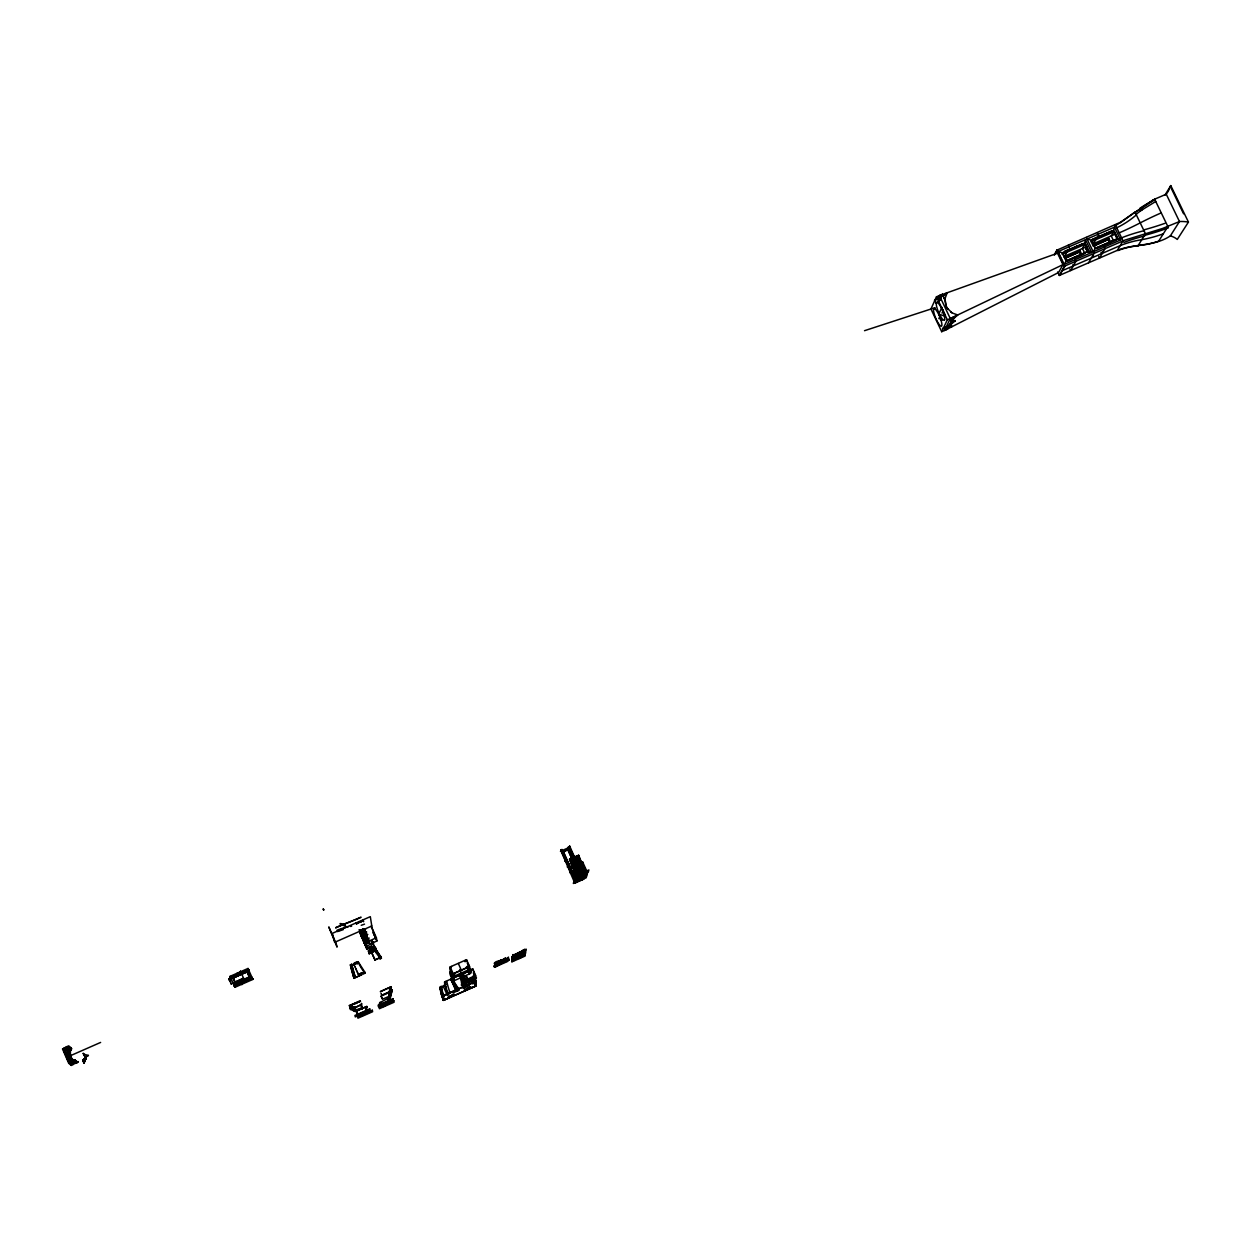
<?xml version="1.0" encoding="UTF-8"?>
<svg xmlns="http://www.w3.org/2000/svg" width="1251" height="1251" viewBox="0 0 1251 1251"><rect width="100%" height="100%" fill="white"/><g stroke="black" fill="none" stroke-linecap="round" stroke-linejoin="round"><path stroke-width="1.5" d="M941.815 320.428L939.751 315.627L941.471 320.178M443.917 996.468A72.433 72.089 13.2 0 1 441.212 986.367L439.899 988.087L444.449 985.944M73.762 1062.693C80.064 1061.348 69.008 1059.441 68.164 1055.015C64.724 1049.964 74.919 1041.614 62.55 1049.01L68.68 1063.256L71.244 1065.414C86.694 1056.876 71.463 1065.883 76.248 1062.725M441.212 986.367L442.088 991.511M443.542 996.625L443.229 995.608L476.084 981.081L475.724 986.148L443.401 1000.44L443.323 999.017A72.433 72.105 13 0 1 439.914 986.945M447.67 994.17A72.761 72.417 13.7 0 1 444.605 983.051L444.621 981.879L452.393 978.454A56.107 55.81 9.4 0 0 459.117 989.15L459.07 990.292L452.862 992.887M459.555 974.154L461.04 977.641L453.018 981.175L450.094 971.308L453.05 979.47L454.41 977.594L461.181 974.451L453.097 978.032M450.172 966.914L453.19 973.7L453.128 976.64L469.375 969.462L469.563 966.476L466.529 959.689L450.172 966.914L450.125 969.9L454.332 980.456M445.903 982.473L445.935 981.441M451.502 966.476L450.141 968.415L453.159 975.17L454.488 974.576M452.956 995.859L452.987 994.889L448.108 997.031L454.285 994.17L452.956 995.859A55.529 55.247 8.4 0 1 452.315 995.03M449.375 993.372L448.03 995.155L448.061 993.81L455.943 990.323A37.796 1.626 66.2 0 0 450.845 979.126L450.845 979.283A37.78 1.626 66.2 0 1 455.927 990.464L455.943 990.323M454.457 975.905L454.535 973.262L468.187 967.226L468.03 969.916L466.529 966.538M83.77 1062.631L86.006 1058.049L83.066 1060.16L86.006 1058.049L83.88 1062.881L86.006 1058.049L82.973 1060.129L86.006 1058.049L83.989 1063.194L86.006 1058.049L83.004 1060.097L83.973 1063.115M451.095 996.906L443.307 1000.331L442.948 999.221M68.148 1049.182C72.839 1049.839 67.742 1056.954 73.105 1060.191M70.588 1056.532L72.73 1059.738L69.649 1058.143M458.335 963.458L461.353 970.244M457.772 990.729L457.803 989.729A56.107 55.81 9.2 0 1 451.079 979.033L450.97 979.955L452.377 979.377M949.978 326.276L951.948 326.62L948.43 326.73C962.175 323.54 929.243 332.891 949.04 325.932C947.961 326.605 953.559 320.803 955.092 320.663L951.292 320.772L957.703 314.971L952.089 312.938L946.507 307.386L944.927 298.895L947.179 292.765L944.771 294.423M67.726 1051.716L66.694 1047.963L69.165 1046.462L66.616 1048.291A5.223 5.145 -39.5 0 1 66.381 1049.042M461.009 975.373L461.04 974.576A56.232 55.998 -14 0 1 464.481 986.726L464.434 987.727M461.228 973.059L459.743 969.541M461.384 985.35L461.463 983.912M461.494 983.02L461.556 981.566M460.493 971.886L465.153 983.708L462.291 975.717M463.136 983.192L463.058 984.631L476.256 978.798L476.381 977.344L463.042 983.693A55.638 55.419 -14.4 0 1 463.589 985.585M72.965 1062.271C79.204 1056.704 69.446 1061.911 74.247 1063.366L77.546 1062.287L74.278 1063.334L77.374 1062.271L74.106 1062.552M465.091 961.816L465.153 960.44M461.306 974.326L461.291 974.482A37.811 1.736 66.2 0 1 464.684 981.675L461.775 973.591L464.668 981.644L472.628 977.985L465.982 980.925L463.761 975.968M464.668 990.683L464.731 989.557L470.908 986.82L464.668 990.683A55.638 55.419 -14.4 0 0 464.496 989.65M466.451 961.206L466.529 959.689M465.982 980.925L463.824 974.67M466.451 983.13L466.529 981.879M63.926 1051.325L68.524 1061.536M467.905 964.881L467.999 963.379L470.892 971.574L469.547 972.168L469.641 970.854L462.886 973.825L470.986 970.104M469.453 970.182L472.659 968.774L475.615 975.405L467.608 979.095L466.138 975.624M467.514 982.645L474.129 979.58L474.238 978.298M66.756 1048.354L68.727 1047.103L66.741 1048.26L66.194 1047.525M469.328 985.694L463.12 988.446L463.167 987.305A56.232 56.014 -14.4 0 0 459.727 975.154M940.689 298.098L941.237 296.909L940.689 299.552M466.404 985.522L472.956 982.77L472.847 984.021L474.285 982.051L466.404 985.522A37.811 1.736 66.2 0 0 465.106 982.629M472.659 968.774L475.505 976.843L474.176 977.422L474.27 976.14M472.221 978.532L472.737 979.392A72.605 72.355 -16.2 0 1 475.802 984.662L475.677 986.038L467.905 989.322M952.027 319.021L957.594 314.955C954.31 316.19 947.805 322.461 955.201 320.678L948.524 326.683L950.619 326.683M475.505 976.843L475.615 975.405M475.443 979.142L473.347 972.778M476.084 981.081L475.724 986.148M474.395 986.46L475.802 984.662M518.805 954.357L520.432 954.388L519.79 955.967L518.727 954.544M520.635 955.905L520.416 957.406L519.118 957.296M521.135 954.075L521.354 952.558L522.699 952.652L521.761 954.529L521.354 952.558M522.746 955.67L522.011 955.983L523.231 955.467M524.748 952.48L523.481 951.62L524.826 951.714L524.591 953.278L523.262 953.137L524.466 953.153M508.985 959.376L494.614 965.725L494.426 967.258L507.828 961.331L508.078 959.783M495.099 963.02L494.755 964.615L508.25 958.657L508.485 957.093C506.858 960.69 493.144 960.346 494.864 963.692L501.526 959.736M494.567 966.663L494.943 965.522M500.963 963.833L501.26 962.097L501.51 962.91L494.786 965.881M501.854 962.598L501.964 961.863M502.402 962.285L508.704 958.813L508.719 959.892M503.277 960.189L503.262 959.173M504.497 958.954L503.152 959.908M504.638 958.892L505.748 959.11L505.717 957.985L504.528 959.298M508.516 959.58L502.151 963.004M505.607 959.157L504.997 958.078M511.753 958.031L511.972 956.718L511.956 958.063M512.754 955.201L512.503 956.78L525.983 950.823L526.28 949.228L512.801 955.326L513.082 956.092L512.957 955.248M512.425 958.751L512.159 956.765M512.582 960.174L512.363 961.472L517.132 958.563M512.675 959.97L512.457 961.253L512.222 960.205M518.539 954.576L518.696 953.747L519.212 955.013M519.009 954.873L518.774 956.171L518.79 955.279M518.993 956.249L518.962 954.278M519.837 953.966L520.572 953.59L519.634 955.467L519.228 953.497L520.479 954.372M520.916 951.761L520.776 952.543L521.057 951.542L522.011 952.011M520.869 955.827L521.73 956.64M521.87 952.042L521.98 950.823L520.916 952.464L521.182 951.604M521.792 956.092L520.572 956.655L521.87 955.905M521.933 956.045L522.152 955.232M523.622 950.213L522.527 951.385M944.661 319.662L944.724 319.349A9.68 2.158 67.2 0 0 941.534 308.371A9.68 2.158 67.2 0 0 936.546 302.554L936.264 303.712A9.68 2.158 67.2 0 0 938.938 313.172L939.657 314.658A9.68 2.158 67.2 0 0 944.442 320.115L944.552 319.881M522.308 955.185L523.168 956.014M523.762 950.51L522.887 950.901M523.903 950.432L522.527 951.776L522.949 949.962L524.122 951.073L524.263 950.275M523.716 954.56L524.028 955.623L524.935 953.997L524.857 955.592L518.884 957.938L519.837 958.11M524.232 951.292L523.481 952.449M525.217 950.572L524.544 949.259L523.95 950.697M524.638 954.841L524.263 955.655M582.591 874.715L583.764 879.156L574.788 883.112L560.698 850.07L561.996 849.507L576.367 881.408L575.929 882.518M561.996 849.507L561.011 850.883L561.402 850.195M1097.362 232.67L1098.816 237.096M249.184 976.984L246.979 971.949L247.448 969.885L250.935 977.86L234.015 985.303L235.532 982.911L249.184 976.984L250.935 977.86M1070.105 249.637L1068.323 245.227M575.679 863.628L573.49 862.252L569.017 864.144L563.575 852.056L568.908 848.616M70.072 1055.766L69.509 1051.512L70.4 1051.466M68.195 1054.562C69.947 1045.977 67.663 1057.017 71.526 1058.362M565.155 859.953L564.889 861.141L566.265 860.266L565.733 861.392M581.183 872.135L569.69 846.114L568.032 847.881L577.43 869.945M565.765 860.751L567.156 860.016L565.389 860.751M568.235 849.632L563.106 851.884L568.861 864.566M568.783 847.521L569.142 846.63L568.329 847.725M569.69 846.114L569.674 847.568M578.478 867.897L578.791 869.054M579.104 868.444L579.401 868.835M578.353 876.482L578.806 876.06M586.14 873.464L586.672 872.4L586.109 873.057M389.686 999.189L389.483 999.158A14.684 10.055 61.3 0 1 390.515 997.11L390.343 995.984A12.666 12.619 -16.4 0 0 389.124 1000.519L389.249 1001.332L380.898 1004.162M565.468 858.749L562.715 852.322M564.858 857.56L564.889 857.639M565.311 859.171L565.765 861.016M571.113 873.495L571.723 872.275L566.312 860.297L565.421 860.735L566.437 859.39L564.827 860.094M569.455 847.553L569.017 847.021M570.3 848.819L573.615 856.482M573.161 856.998L573.411 855.872M573.677 856.919L573.365 857.998L574.053 857.013M571.676 866.724L573.38 864.988M571.082 870.899L570.925 871.9M571.942 873.636L572.051 874.402M575.476 878.546L572.692 872.4L574.193 871.681M576.211 862.94L576.883 862.048L576.899 863.8M574.553 878.953L574.975 877.264L587.939 871.556L587.423 873.354L574.569 878.859M576.007 875.684L588.877 869.93L588.361 871.744L575.382 877.467L575.851 875.981M391.031 993.372L391.016 993.466A14.777 10.102 61.3 0 1 391.844 991.386L391.672 990.245A12.745 12.698 -15.2 0 0 390.547 994.013M461.228 976.671L464.246 986.648M569.533 859.234L576.523 876.576L569.533 859.234L578.634 855.231L585.609 872.572M454.222 983.661L453.832 982.098L457.178 987.664M570.3 867.756L573.693 866.286L570.3 867.756L572.301 872.213M573.38 858.014L573.443 855.621M1084.601 243.226L1085.477 239.707L1058.049 251.576L1062.521 252.765L1084.601 243.226L1062.365 253.062L1066.196 261.037L1088.433 251.201L1091.623 252.514L1064.179 264.399L1066.352 260.755L1088.433 251.201M573.005 866.005L573.067 865.192M573.974 862.346L568.235 849.585M1114.485 227.166L1120.646 239.957L1093.233 251.826L1095.391 248.198L1091.56 240.208L1087.088 239.019L1114.485 227.166L1113.437 230.966L1091.404 240.505L1095.235 248.48L1117.268 238.941L1113.609 230.669L1091.404 240.505M573.349 867.224L573.646 866.036M570.988 871.525L570.331 873.229C576.242 872.729 566.578 866.568 573.74 866.646M572.692 872.4L574.272 870.665L576.351 875.247M575.335 863.628L576.07 861.704M573.208 872.01L574.068 871.916M575.96 863.425L576.461 863.065M577.368 857.889L572.16 860.188L577.993 873.104L583.216 870.774M578.04 855.637L570.049 859.156M578.634 855.231L580.401 861.048M578.916 871.947L576.758 867.037L581.293 865.051M574.428 879.234L573.928 881.267L586.782 875.606L587.298 873.808L574.318 879.187M575.444 878.499L575.741 877.342M578.071 869.664L578.337 868.679M574.788 883.112L575.476 881.408L560.698 850.07M579.025 868.945L579.291 869.257M577.039 876.779C574.975 880.266 584.108 876.013 583.545 873.823M577.509 875.434L578.275 874.856L577.821 875.997M584.624 870.899L582.763 870.524L578.197 872.604L568.048 850.086L578.197 872.604L577.321 874.105L570.44 858.843L572.661 860.25L577.211 858.249L577.727 855.637L584.624 870.899L577.321 874.105M580.745 872.135L579.51 869.273L581.621 868.773M577.899 877.358L578.15 876.013M582.012 862.486L585.765 870.821M582.372 867.099L580.48 868.804L583.201 875.028M575.163 865.364L582.7 862.048L582.45 863.081M579.197 876.795L579.401 875.622M582.043 867.24L581.449 868.804L581.824 868.1M580.37 875.153L579.041 875.622M580.683 878.093L582.466 878.671L575.429 882.377L575.429 881.423M582.747 870.602L577.211 858.249L582.747 870.602L578.212 872.526M73.481 1060.207C71.166 1059.55 69.993 1055.344 70.212 1052.67M581.308 875.278L582.544 879.641L580.292 874.605M584.311 873.151L585.249 871.775L582.215 865.176M584.483 874.527L584.796 873.354M584.983 872.432L584.921 872.463M584.905 873.167L586.078 873.01M939.048 313.391L941.987 307.308M585.875 872.776L585.593 873.761L587.219 872.025L582.7 862.048M586.625 872.588L586.219 873.433L586.078 872.619M938 301.835L939.673 300.084A8.569 8.304 19.7 0 0 940.752 297.941C942.847 294.829 925.224 305.604 941.377 296.847M69.274 1056.673C67.695 1054.53 68.68 1051.075 69.556 1049.401L67.976 1050.042L69.477 1049.62L68.477 1050.793C76.233 1044.225 57.311 1049.433 70.744 1050.371L69.04 1050.746L69.493 1051.638M73.027 1064.632L70.478 1062.474L64.348 1048.213L66.678 1048.354L69.071 1046.587L66.71 1048.103M66.788 1047.994L65.068 1048.745M940.877 297.519L935.076 299.88M67.648 1050.512L66.147 1047.415L62.55 1049.01L63.191 1049.558M947.93 309.216L945.819 305.557L944.912 299.317M524.388 952.167L525.357 953.09L524.419 952.027L520.244 954.185M933.668 308.856L933.778 308.622A9.633 2.142 67.2 0 1 938.531 314.048L939.235 315.533A9.633 2.142 67.2 0 1 941.831 325.651L941.628 326.089A9.633 2.142 67.2 0 1 936.514 319.912A9.633 2.142 67.2 0 1 933.574 309.075L934.732 308.262M944.974 298.457L945.021 300.021L942.316 294.298L936.467 296.815L930.932 308.997L941.69 331.703L947.476 329.201L953.199 317.254L947.351 319.787L941.69 331.703M1063.444 264.414L950.275 318.52L944.583 330.452L1058.596 272.499L1062.975 264.618L1057.517 253.202L939.392 295.564L938.109 298.567M942.316 294.298L939.564 300.568M939.313 318.864L938.75 318.129M942.003 313.094L943.41 310.06M68.054 1054.468L67.632 1055.281M83.692 1062.396L86.006 1058.049L83.019 1060.113M1054.249 254.923L1056.814 250.2L1120.38 222.303L1152.953 200.066M1054.718 254.719L1057.283 249.997L1064.945 265.978L1059.753 275.267M570.831 871.306L571.457 872.854M571.66 872.197L572.614 872.103M573.756 871.728L573.599 871.337M581.652 868.1L581.23 867.662M1062.365 253.062L1066.352 260.755M1063.866 256.252L1065.164 258.363L1064.601 256.22L1068.276 249.575M1059.3 275.47L1064.476 266.182L1124.774 240.161L1162.507 228.48L1179.474 221.536A26.443 14.011 -13.4 0 1 1188.419 222.115L1177.269 239.441A26.021 20.219 -44.5 0 0 1170.326 235.923C1154.266 246.682 1134.532 243.445 1117.362 250.341L1059.3 275.47L1057.611 271.952M1065.164 258.363L1079.738 251.842L1081.255 255.016M1080.129 250.872L1065.054 257.503L1080.129 250.872L1081.489 254.047M1086.493 249.137L1088.167 252.014M1097.252 237.033L1093.405 243.757L1114.594 234.422M1088.573 262.788L1094 253.406L1086.321 237.44M83.598 1062.177L86.006 1058.049L82.973 1060.207M1108.527 239.379L1093.968 245.9L1108.527 239.379L1110.059 242.553M1108.918 238.409L1093.859 245.04L1108.918 238.409L1110.278 241.584M70.275 1052.154L70.291 1053.326M1119.942 223.053L1134.985 212.044L1145.431 233.702L1138.129 245.618M1117.362 250.341L1123.023 240.849L1115.345 224.899L1114.907 225.633L1118.3 223.945M1164.837 195.344L1170.78 185.586L1188.45 222.084M1158.833 240.927L1167.871 226.556L1154.642 199.19L1152.969 200.051M83.52 1061.958L86.006 1058.049L83.004 1060.332L86.006 1058.049L83.442 1061.755M1170.295 235.97L1179.474 221.536L1166.245 194.186L1154.642 199.19M522.621 953.418L521.37 953.184M523.403 952.355L524.685 952.511M83.379 1061.567L86.006 1058.049L83.317 1061.38M69.243 1050.355L68.602 1051.137L70.666 1050.559M83.254 1061.208L86.006 1058.049L83.207 1061.051M68.023 1048.682L67.319 1050.011L69.743 1048.963L68.195 1050.011L69.258 1050.308M1092.748 256.22L1093.562 255.845M240.536 971.308L241.162 972.715L240.536 971.308L238.003 973.903L238.738 972.778M239.739 972.183L240.614 971.464M70.228 1052.451C68.195 1052.419 72.323 1049.745 69.258 1051.168L70.65 1050.605M1134.532 212.811L1154.188 199.957A132.121 126.883 24.2 0 0 1139.786 208.37L1140.396 210.981L1136.08 214.328M68.117 1048.401L67.022 1049.214L68.039 1048.588M72.151 1060.989L74.294 1060.05M68.68 1063.256L75.138 1060.191L72.699 1061.943L74.153 1060.926M952.011 319.286L955.389 316.8M949.134 325.26L952.496 322.805M949.149 325.01L955.092 320.663L951.167 320.803L955.201 320.678M236.939 974.122L237.815 973.481M76.202 1061.114L73.84 1062.818L76.342 1061.129L72.996 1062.24L76.202 1061.114L72.839 1061.458M1142.444 209.496L1140.881 210.653A132.137 126.898 24.3 0 1 1142.429 209.621L1155.736 201.474M944.239 294.845L947.116 292.859M75.06 1060.176L72.574 1061.724M75.42 1062.021L73.965 1063.022L76.342 1061.129L73.011 1062.177L76.327 1062.068L74.153 1062.693M85.349 1057.502L88.383 1055.437L84.724 1054.437A8.069 7.944 -39.1 0 1 83.238 1053.389L85.349 1057.502L83.223 1053.389M235.032 975.42L235.939 974.81M68.211 1048.15L66.944 1048.995L68.133 1048.354M68.164 1049.87L69.853 1048.76L67.57 1049.245L69.947 1048.541L67.757 1049.62M565.812 860.094L565.515 859.14M565.921 860.453L563.075 854.761M572.817 856.7L573.583 856.466L571.644 858.045L572.958 857.592M573.318 856.591L574.146 855.997L573.067 857.357L573.865 857.342M68.18 1047.04L66.694 1047.994L69.212 1046.399M571.003 872.322L570.863 872.854M71.745 1060.176L73.387 1059.785L71.886 1060.457C74.825 1059.722 69.775 1059.55 71.088 1058.487M581.152 862.439L581.402 861.376L580.276 861.955M70.306 1047.931L67.304 1048.76L70.306 1047.931L67.382 1048.901L70.181 1048.135L68.039 1049.48L70.181 1048.135L67.304 1048.76L70.447 1047.728L67.147 1048.494L70.525 1047.619L67.085 1048.369L69.024 1047.775M73.262 1060.238L69.337 1058.111M937.515 302.195L936.452 302.789M69.462 1048.166L70.666 1047.431M374.158 947.539L373.111 947.21A31.666 17.467 68.5 0 0 374.049 949.102M462.041 979.83L461.697 978.72M561.496 849.82L561.511 850.586M569.83 859.765L570.816 858.733M568.861 866.411L567.61 867.193L569.174 865.442L568.939 866.443C561.058 867.991 583.795 865.16 574.522 858.702M568.97 866.396L568.157 866.771M582.387 863.299L574.944 866.536L576.758 867.037M577.524 875.403L577.024 876.263L577.493 875.247M576.226 877.498L576.304 877.201M576.336 877.811L572.989 871.228M583.889 874.168L584.17 874.042M583.075 879.281L583.576 878.327M452.143 980.112L451.783 978.767L451.58 979.611M451.674 979.58L451.83 978.923M463.323 987.211L464.481 986.726M573.161 856.419L573.458 856.356M580.98 868.569L581.48 868.679M578.619 876.779L578.071 876.075M69.493 1051.638L70.494 1051.075M519.822 958.282L524.826 954.935M575.757 877.42L576.32 877.139M64.317 1051.2L64.427 1052.044M451.627 979.596L451.83 979.033M231.091 977.954L228.949 978.829L231.2 983.943A38.906 4.394 -23.7 0 0 240.583 979.627L243.554 978.188L241.928 974.482M524.357 952.715L524.701 952.089M586.25 873.214L586.062 872.416M940.142 317.457L941.581 320.162L939.517 314.611M577.352 855.903L583.545 871.478M229.027 978.986L230.059 978.47M580.511 861.767L579.088 862.518L580.057 862.127L577.978 857.529M571.097 872.76L569.174 868.303M443.949 986.226L443.057 986.648M474.692 984.177L475.677 986.038L443.339 1000.331L443.386 995.671L476.131 981.206M457.803 989.729L459.117 989.15M252.436 978.501L252.061 977.672L252.577 978.798L252.076 977.719L252.546 978.72L234.437 986.288L234.969 987.289L252.858 979.424L248.011 968.462L230.09 976.327L234.969 987.289M365.355 929.368L360.257 931.119M365.495 929.462L360.319 931.745L361.007 935.326M360.225 932.026L365.464 929.649M360.632 932.448L366.043 947.195M360.413 933.09L364.26 931.338M360.46 933.355L364.385 931.604M367.685 934.45L361.805 937.171L360.523 933.621L366.59 947.476L365.933 944.442M360.569 933.887L362.164 937.312M360.663 934.419L366.59 931.964M360.601 934.872L366.574 932.136M360.96 935.169L362.086 935.295L362.649 939.016M84.787 1057.017L88.383 1055.437M360.585 934.825L361.774 935.201M362.071 935.263L365.355 933.825M361.273 935.936L365.417 933.965M362.086 935.951L360.601 932.495M360.851 935.388L362.337 936.436M72.464 1064.148L70.666 1064.945M366.308 947.711L362.634 936.514L367.544 934.341M362.634 937.187L363.306 940.987M361.398 936.624L361.946 937.859L362.837 937.421L363.838 941.221M366.465 936.311L363.181 937.781M362.352 938.406L366.527 936.452L362.555 938.61M560.432 851.29L567.907 847.99M362.493 939.094L363.384 938.657M362.853 939.36L360.351 931.901M363.009 939.329L367.012 937.546M362.899 939.642L367.137 937.828M363.025 940.33L363.932 939.908M363.4 940.596L369.201 938.078M363.447 940.877L367.685 939.079M363.572 941.565L364.479 941.143L365.386 945.287M364.839 941.518L368.107 940.048M368.169 940.189L363.994 942.112L363.181 938.234M365.026 942.394L364.416 943.504M376.238 939.47L371.203 926.178L376.379 937.75L365.386 942.769L359.96 931.291L366.512 946.96M370.452 940.674L364.541 943.348L363.869 939.72M364.964 944.724L365.573 943.629M365.042 944.302L360.695 933.762M364.276 940.721L365.089 944.568L369.28 942.675M372.845 941.925L373.017 944.083L372.626 941.69M365.214 945.256L366.136 944.88M372.892 942.175L373.095 943.473M366.23 945.396L364.823 941.956M365.839 946.022L359.96 931.479M363.259 928.789L369.968 944.052L376.879 941.018L376.379 937.75M365.886 946.288L359.819 930.509L363.243 929.008M365.761 946.491L373.423 943.082L373.924 946.256L367.106 949.259L359.303 929.743L367.106 949.259M366.684 948.195L371.563 946.053M371.703 946.163L366.59 948.414L360.288 933.168M370.359 949.697A35.951 0.97 66.3 0 1 369.921 948.711L374.518 946.522L375.785 949.572M368.67 951.057L375.55 948.023M368.717 951.307L375.581 948.195M368.764 951.558L375.613 948.446M368.81 951.823L375.66 948.711M368.842 952.074L375.691 948.962L375.284 947.539L375.597 949.587M368.889 952.324L375.738 949.228M375.785 949.478L368.936 952.574L369.123 953.59M368.982 952.84L375.816 949.728M369.061 953.262L375.863 949.994L375.222 947.992L376.004 949.525M369.108 953.512L375.91 950.322L375.347 948.696M573.552 864.988L574.569 864.457L573.208 864.988M353.345 976.249L350.389 964.802L351.703 964.24A72.277 71.886 -6.1 0 0 355.065 976.265L355.331 977.516L361.805 974.67A37.983 0.891 66.3 0 1 360.96 972.731M357.333 963.317C357.364 959.267 348.169 967.993 358.146 961.659L364.713 972.011L364.948 973.184L363.65 973.763A55.419 55.075 -8.8 0 1 363.009 972.934M355.331 977.516L351.922 965.287L356.785 963.145A37.983 0.891 66.3 0 0 357.192 964.099M350.655 966.007L356.785 963.145M581.449 864.644L576.273 866.974L578.525 871.994M570.3 872.213L571.91 871.509L571.691 872.432M379.288 956.999L380.601 956.405L378.725 953.762M380.085 958.86L379.913 957.766L374.956 959.955L381.211 957.031L381.399 958.282L380.085 958.86A56.342 55.982 -5.1 0 1 379.428 958.016M361.805 974.67L354.064 978.235L353.767 976.828L355.065 976.265M363.65 973.763L363.447 972.731L358.537 974.732L364.713 972.011M576.023 880.532L581.168 878.233L579.666 874.918M575.085 881.971L576.367 881.408M582.794 878.577L584.076 878.014M389.655 989.119A12.823 12.776 -15.3 0 1 389.984 988.399L389.843 987.414L380.288 991.636L391.203 986.664L391.344 987.79A12.823 12.776 -14.9 0 0 390.124 992.387L388.67 992.309A14.996 10.852 71.8 0 1 388.733 991.48M353.736 1006.508A14.996 10.399 61.2 0 1 355.065 1007.462L353.845 1008.744A12.838 12.776 -27.6 0 0 349.639 1006.555L349.357 1005.476L360.554 1001.347M349.639 1006.555L350.765 1005.022L360.288 1000.659M389.984 988.399L391.344 987.79M351.062 1006.242L349.701 1006.836L349.983 1007.946A12.791 12.729 -27.8 0 1 354.189 1010.136L355.55 1009.526L355.284 1008.431A12.838 12.76 -27.4 0 0 354.314 1007.743M349.983 1007.946L351.343 1007.352M362.321 1007.086L362.618 1007.821L354.502 1011.402A14.793 10.571 71.7 0 0 350.374 1009.541L350.108 1008.431L351.468 1007.837A12.776 12.713 -27.6 0 1 353.314 1008.541M389.733 993.529A14.777 10.117 61.3 0 0 389.186 996.077L389.108 995.405A12.745 12.698 -15.6 0 1 390.328 990.839L392.11 989.948L392.267 991.105A12.776 12.713 -15.2 0 0 391.047 995.671L388.998 996.578A12.666 12.619 -16.7 0 0 387.779 1001.113L387.888 1001.785A14.684 10.055 61.3 0 1 388.404 999.236M391.219 986.695A14.996 10.868 71.8 0 0 389.984 991.558L381.836 995.327L388.67 992.309M354.846 1007.383L361.289 1004.944M381.023 996.14L392.267 991.105M355.284 1008.431L353.924 1009.025L354.189 1010.136M350.108 1008.431A12.776 12.713 -27.9 0 1 354.299 1010.605L362.587 1007.68M389.843 995.092A12.776 12.713 -15.6 0 0 389.702 996.265L390.891 994.529A12.807 12.76 -15.1 0 1 392.11 989.948M382.18 998.486L382.462 999.221L390.578 995.64L390.453 994.811M366.981 1007.462L365.636 1008.056L365.448 1007.133L356.035 1011.293L366.762 1006.414L366.981 1007.462A12.635 12.588 -22.5 0 0 365.777 1011.981L357.567 1014.921L365.605 1011.215A14.777 10.633 71.7 0 1 366.793 1006.429M390.5 997.094L380.069 1002.489M450.079 972.778L451.392 972.199M451.392 972.48L450.079 973.059L450.047 974.513L453.018 981.175M453.19 973.7L469.563 966.476M359.662 1013.951A12.604 12.541 -28 0 1 361.633 1015.218L363.118 1015.28A14.605 10.461 71.6 0 0 360.835 1013.982M384.917 1005.304L383.697 1006.539A12.573 12.51 -23.6 0 0 379.553 1004.397L379.381 1003.333A14.684 10.117 61.3 0 1 383.572 1005.741L391.579 1002.223L391.047 1001.066M468.109 968.571L469.469 967.977L467.202 962.895M358.474 1014.326A14.605 10.446 71.6 0 1 361.82 1015.968L369.655 1012.028M444.605 983.051L446.122 982.426M453.05 979.752L454.379 979.173M513.176 955.576L513.254 955.06M519.853 951.933L519.681 951.651M462.229 977.14L470.767 973.341L470.861 971.886L469.438 973.778L467.952 970.448M446.31 984.349L443.057 985.788A35.466 1.423 66.2 0 0 447.295 995.139M513.019 954.92L513.129 955.811L519.963 952.637M513.223 955.483L520.041 952.277M494.833 963.911L501.635 960.721M501.588 961.065L494.802 964.224L494.552 962.942M513.113 956.171L519.9 952.981L519.744 952.027M519.978 953.168L511.956 956.812L512.472 958.438M441.071 993.31L440.102 989.009L441.4 988.415M521.214 953.356L522.543 952.746L522.339 954.091L521.229 953.934M521.354 953.387L522.558 953.45M512.112 958L525.748 952.011L525.451 953.59L512.05 959.501L512.269 957.625M494.724 966.288L501.495 963.067L501.26 962.175M494.692 966.523L501.448 963.395L501.135 962.551M494.77 967.164L494.395 966.116L494.786 967.039L501.416 963.645M464.731 980.237L466.044 979.642M512.253 959.955L518.993 956.765M517.257 957.828L512.206 960.283L512.472 961.19M520.416 956.546L519.415 956.468L519.04 958.516L518.665 957.797M512.097 960.94L517.101 958.719M449 992.371L447.686 992.95L447.342 991.824M443.323 999.017L444.621 998.439L444.605 999.627L444.246 998.642M237.299 974.201L248.402 969.322L248.808 970.213M232.498 977.156L237.612 974.92L238.05 975.796M232.874 977.797L247.229 971.527L249.715 977.219L235.391 983.521L232.905 977.829M232.952 978.032L249.121 970.917L248.714 970.041M358.067 922.925L363.212 920.673M248.011 968.462L248.511 969.494L230.528 977.312L233.358 977.938L246.979 971.949M69.43 1056.141L100.627 1042.427M243.882 980.628L251.826 977.14L252.233 978.001M360.053 930.603L363.306 929.133M578.587 876.435L577.899 876.56M935.216 299.583L941.049 297.05M1064.773 251.326L1068.026 249.919M1078.034 245.587L1069.339 249.668M1092.17 239.473L1097.049 237.377M1098.659 236.674L1112.076 230.872M1064.679 251.482L1082.975 243.57M1092.076 239.629L1111.983 231.028M1062.083 254.281L1084.726 244.492L1082.459 248.496L1084.789 253.343M1090.997 241.771L1113.625 231.982L1111.263 236.032L1113.296 240.27M1064.601 256.22L1087.15 246.463M1065.32 258.066L1079.738 251.842M1095.391 248.198L1117.44 238.66L1120.646 239.957M1067.51 261.162L1072.388 259.051M1073.937 258.504L1084.085 253.984M1096.548 248.605L1101.427 246.494M1102.96 245.947L1116.455 239.989M1072.654 264.993L1073.811 264.493M1100.927 252.702L1102.725 251.983M1062.334 270.654L1120.177 245.603A101.065 97.265 23.5 0 1 1141.756 239.692A130.167 124.568 19.1 0 0 1163.321 233.796M578.666 867.834L578.728 867.553M951.73 312.687L950.791 311.999M577.086 870.196L578.415 869.68M579.479 869.351L580.824 868.82M72.949 1061.849L75.513 1060.973M76.342 1062.068L74.262 1063.115L77.234 1062.255M864.519 330.686L935.044 307.699M74.169 1060.535L72.527 1060.52L74.825 1060.785M76.577 1061.145L73.011 1062.208L76.499 1061.145L73.965 1063.022L76.499 1061.145L73.011 1062.177M77.531 1062.302L74.122 1063.256M519.822 955.764L518.571 953.934M356.691 962.394L357.051 963.192M75.889 1061.927L73.95 1062.068M72.386 1060.176L71.792 1058.799M70.291 1048.901L68.305 1049.401L71.714 1048.604L68.148 1049.182M72.746 1060.723L73.95 1060.441L72.542 1060.598M71.729 1058.737L71.776 1059.722L70.322 1054.671L71.416 1058.221M948.305 326.777L951.698 326.589M73.809 1061.692L75.263 1061.661L74.528 1061.286M939.141 315.315L940.095 315.471M951.401 320.741L953.497 320.725M524.404 950.056L525.342 950.525L525.217 949.509M504.231 958.751L503.137 960.268L504.341 958.594L504.231 959.767L503.434 959.282M561.73 851.775L563.56 852.134M462.338 979.861L462.417 980.659M945.209 316.112L939.548 314.439L940.783 319.458M524.153 955.045L523.371 955.404L524.591 955.045M520.275 954.435L519.79 954.529M519.853 956.937L518.633 957.922M66.162 1047.431L67.429 1048.541M381.242 957.187L379.96 955.451M945.068 314.986L942.535 309.638M379.381 954.794L375.988 949.368M458.429 989.275L457.209 987.571M457.115 989.854L452.018 981.722M378.162 953.059L377.567 952.027M375.753 951.933L376.27 952.762M377.036 951.307L376.535 950.447M519.665 952.981L519.525 951.714M473.097 981.394L472.018 979.642A72.98 72.73 -16.5 0 1 473.175 981.582M454.895 984.099L454.363 983.02M512.91 954.638L513.191 955.467M512.769 955.498L513.066 956.483M502.339 962.472L502.183 961.925M501.354 962.676L501.291 963.473L501.119 962.613M501.26 959.986L501.276 959.814M494.583 962.754L494.88 963.583M494.536 963.114L494.817 964.052M494.911 966.053L494.739 965.209M472.753 979.252L473.269 980.174M472.737 979.392L473.769 981.253M231.2 983.943L231.107 983.786A38.922 4.41 -23.7 0 0 233.233 982.833M69.399 1062.412L68.961 1061.567M228.949 978.829L229.793 980.549L229.386 979.752M453.331 981.144L453.816 982.207M231.247 978.782L230.403 977.031M233.906 985.022L234.641 986.539M230.09 976.327L230.982 978.157L230.622 977.438M233.358 977.938L235.532 982.911M473.785 981.112L474.27 982.191M372.814 942.769L372.235 941.471L372.829 943.707L372.391 941.55M372.313 942.003L372.939 943.551M375.55 949.118L374.987 947.492M454.254 985.491A30.978 14.621 61.4 0 1 451.173 979.924L452.018 981.707M363.65 939.36L364.213 942.144M362.399 937.734L366.324 945.912M364.088 941.706L366.449 946.679M368.81 950.932L368.967 951.745M365.714 945.412L366.59 947.445M369.123 952.715L369.28 953.528L368.576 951.495M237.424 974.373L236.908 973.341L237.471 974.623M240.38 981.284L241.928 984.662M64.708 1052.591L65.599 1054.437M243.476 978.032L243.554 978.188A38.922 4.41 -23.7 0 1 234.297 982.363M518.493 954.419L519.04 955.999M512.457 958.516L511.878 957.218L512.284 959.142M508.594 959.032L508.86 960.111L502.12 963.254L501.886 962.363L502.308 963.035M501.385 963.88L501.072 963.035L501.354 964.036M494.442 965.803L494.817 966.804M1171.405 188.635L1183.602 213.827M1114.469 231.67L1118.128 239.254M1114.375 231.826L1118.034 239.426M1113.437 230.966L1117.268 238.941M1108.355 239.676L1109.887 242.835M1103.054 245.79L1102.944 244.93L1105.024 248.636L1099.52 258.066L1098.753 256.486M1091.279 241.693L1093.374 246.416M1085.477 239.707L1091.623 252.514M1089.121 251.811L1084.742 242.694L1089.027 251.967M1084.429 243.507L1088.261 251.498M1088.01 252.295L1085.884 248.37L1087.244 251.545M1079.582 252.123L1081.099 255.298M1074.015 258.347L1073.905 257.487L1075.985 261.209L1070.715 270.529L1069.949 268.965M1056.814 250.2L1064.476 266.182M381.102 996.203L381.571 997.282M252.374 978.407L252.858 979.424M942.363 294.501L944.896 299.849M939.392 295.564L950.275 318.52M936.467 296.815L947.351 319.787M934.825 300.459L936.28 303.524M380.054 1002.348L380.929 1004.303M368.513 1009.62L369.796 1012.325M381.555 997.141L381.93 998.063M381.79 997.657L382.196 998.626M361.476 1005.257L362.352 1007.227M361.508 1005.397L361.164 1004.6M362.931 920.079L363.494 921.393M363.071 920.892L356.3 923.41L363.4 920.845L363.071 919.845L363.525 921.565M372.97 942.707L372.188 941.143L373.079 943.395M375.284 947.445L375.628 948.539M373.142 943.739L372.094 941.362L372.657 943.707M375.503 949.712L375.55 950.041M355.675 968.383L356.16 969.494M356.394 922.957L356.535 923.863M362.634 936.546L362.211 935.576M356.238 923.05L356.582 924.129M368.623 950.557L369.092 953.153M368.404 950.479L368.873 953.106M68.226 1060.035L67.82 1059.159M446.873 994.389L447.295 995.28M374.956 959.955L373.752 957.281A35.951 0.97 66.3 0 1 371.641 952.59M580.745 867.803L582.137 870.868M568.407 846.677L579.823 871.978M573.052 873.87L575.288 878.874M572.411 874.136L576.117 882.377M358.568 974.873L357.348 972.09M357.786 973.122L358.177 974.013M231.138 980.753A60.861 60.157 -26.6 0 1 230.106 981.253L229.527 980.033A34.246 20.986 -25.3 0 0 231.576 979.095M66.006 1055.312L66.819 1057.158M519.65 952.558L519.837 953.356M513.113 955.92L513.066 954.56L513.363 955.592M513.051 955.092L513.27 956.108M512.957 955.733L513.223 956.389M501.401 959.908L501.604 960.924M501.354 960.502L501.542 961.393L494.755 964.521L494.489 963.426M356.128 969.353L356.566 970.416M356.535 970.276L357.379 972.23M494.739 963.035L494.958 964.114M494.677 963.536L494.927 964.427M468.656 966.554L470.892 971.574M472.675 976.296L474.129 979.58M466.123 975.78L467.608 979.095M355.769 968.571L354.877 966.538M229.277 979.549L229.84 980.628M442.369 992.606L443.386 995.671M373.205 932.62L375.488 937.765M373.236 932.793L376.879 941.018M354.017 964.63L354.909 966.679M323.571 909.461L323.587 909.915M248.339 969.197L248.871 970.323L248.355 969.244M247.604 969.462L247.995 970.354M251.56 978.485L251.498 978.313M372.485 943.019L373.924 946.256M364.244 929.243L369.968 944.052M353.595 963.661L354.064 964.771M337.707 931.651L337.082 930.212A61.878 61.534 -20.9 0 1 348.2 926.866M360.773 1005.397L362.352 1008.963M355.894 1009.541L358.286 1015.014A12.682 1.173 -23.9 0 0 361.711 1013.795L361.711 1013.795A12.682 1.173 -23.9 0 1 358.255 1014.874L358.286 1015.014M251.654 978.657L251.357 978.032M234.156 985.6L234.453 986.163M237.33 974.326L238.05 975.952L237.612 974.92M252.045 977.657L252.593 978.829M361.711 1004.006L353.845 1008.744M357.567 1014.921L357.114 1013.795M251.326 977.969L251.873 979.142M72.886 1060.41L71.479 1058.424L71.933 1059.378M69.118 1055.516L71.448 1060.942M69.743 1061.911L71.244 1065.414M361.43 1003.333L361.742 1004.146M357.145 1013.935L356.582 1012.559M356.363 922.816L356.676 923.848M368.513 951.073L369.264 953.418M356.191 922.863L356.566 924.036M360.038 931.839L366.621 947.601M368.732 952.339L369.139 953.762L375.957 950.588L375.175 947.664M381.524 994.514L381.836 995.327M372.376 941.205L372.313 942.879L372.188 941.878M372.063 941.174L373.205 944.177M375.394 949.024L375.972 950.76M363.009 920.486L363.306 921.518M391.297 1001.566L390.922 1000.753M381.414 994.326L380.992 993.231M356.613 1012.7L356.222 1011.699M391.031 1000.925L390.656 1000.018M67.945 1054.358L67.726 1051.747M66.803 1056.845L66.084 1055.109M390.547 999.862L390.203 999.017M494.52 965.147L494.614 967.258L500.994 963.598M494.458 965.631L494.802 966.929M508.547 959.329L508.844 960.283M518.68 953.825L519.134 955.42M518.524 954.247L519.04 955.92M519.274 957.218L512.629 960.221M518.727 957.422L519.04 958.438M67.57 1058.956L68.164 1060.473M447.702 992.825L448.061 993.951M353.705 977.25L354.064 978.235M65.662 1053.999L65.255 1052.763M460.462 977.938L460.806 978.923M442.948 999.346L441.931 996.187M353.361 976.265L353.689 977.25M519.525 952.23L519.525 953.246M447.326 991.949L445.262 984.818M460.821 978.954L462.933 987.367L462.761 986.195M442.26 997.375L441.353 994.201L441.619 995.17M441.071 993.169L441.322 994.279M445.794 987.008L445.512 985.819M462.041 983.208L462.526 985.288M354.299 1010.605L354.502 1011.402M445.043 983.88L445.278 985.022M444.824 982.879L445.043 984.021L444.621 981.879M351.703 964.24L351.922 965.287M358.146 961.659L358.349 962.629A55.404 55.075 -8.5 0 0 364.948 973.184M439.914 987.946L440.102 989.119M359.928 931.244L360.476 934.184M360.867 932.98L361.555 936.639M360.179 931.526L362.446 938.641M362.337 936.264L362.993 939.861M361.398 934.231L362.102 937.875M363.478 938.985L365.558 945.115M363.978 940.001L364.839 944.052M365.511 943.004L365.933 944.005L369.217 942.535L368.842 939.595M365.636 943.723L366.48 947.758M365.37 943.207L366.183 947.038M365.261 942.926L365.933 946.522M380.898 1003.802L380.742 1002.895A14.668 10.102 61.3 0 1 381.117 1003.052M372.579 941.346L372.97 943.77M374.518 946.522L374.674 947.539A56.342 55.982 -4.9 0 0 378.897 954.873M388.998 996.578L389.139 997.547A14.684 10.055 61.3 0 0 388.529 998.892M390.328 990.839L390.453 991.824M390.015 991.558L390.124 992.387M390.891 994.529L391.047 995.671M443.339 995.546L443.339 1000.331M353.767 976.828A72.277 71.886 -6.4 0 1 350.389 964.802M939.673 300.084A8.569 8.288 17.5 0 1 938.469 301.444M1170.733 185.57A26.552 20.814 -45.7 0 1 1166.276 194.202M361.007 1013.357A12.604 12.541 -27.7 0 1 362.978 1014.624M384.073 1005.272A12.573 12.51 -23.2 0 1 385.027 1005.945M389.53 995.124A12.807 12.76 -15.4 0 1 390.75 990.542L390.922 991.699A12.776 12.713 -15.6 0 0 390.093 993.935M352.438 1008.978A14.809 10.587 71.7 0 1 353.501 1009.354M354.533 1009.838A14.809 10.587 71.7 0 1 355.831 1010.636M354.017 1008.916A12.776 12.713 -27.6 0 1 355.659 1010.01M356.441 1002.677A12.682 1.204 -23.9 0 0 359.209 1001.848L357.864 1002.442A12.682 1.204 -23.9 0 1 357.067 1002.708M361.164 1013.373A12.682 1.173 -23.9 0 0 363.916 1012.528L362.571 1013.122A12.682 1.173 -23.9 0 1 359.819 1013.967M355.878 1003.067A12.682 1.204 -23.9 0 1 355.096 1003.271M389.264 989.009A14.996 10.852 71.8 0 1 389.874 987.446M388.764 992.981A12.823 12.776 -15.3 0 1 388.983 991.418M365.308 1007.54A14.762 10.618 71.7 0 1 365.464 1007.164M351.828 1006.492A12.838 12.76 -27.4 0 1 353.282 1007.133M352.469 1007.743A12.791 12.729 -27.6 0 1 353.548 1008.243M354.58 1008.838A12.791 12.729 -27.6 0 1 355.55 1009.526M349.357 1005.507A14.996 10.415 61.2 0 1 353.673 1007.931M350.765 1005.053A14.996 10.399 61.2 0 1 352.282 1005.679M352.485 1006.508A12.838 12.776 -27.4 0 1 353.564 1007.039M354.58 1007.665A12.838 12.776 -27.4 0 1 355.221 1008.134M356.05 1003.474A12.682 1.204 -23.9 0 1 354.33 1004.084M351.625 926.225A80.033 79.22 -11.9 0 1 350.483 926.459M364.526 924.129A80.033 79.22 -11.9 0 1 361.242 925.287M338.786 931.213A61.878 61.534 -21.1 0 1 340.976 930.431M342.086 930.056A61.878 61.534 -21.1 0 1 343.196 929.712M379.851 957.719A31.666 17.467 68.5 0 1 374.565 950.041M374.94 959.798A35.966 0.97 66.3 0 1 371.187 951.479M370.765 950.51A35.966 0.97 66.3 0 1 369.889 948.555M381.399 958.282A56.342 55.982 -4.9 0 1 379.491 955.733M238.362 974.779A34.246 20.986 -25.3 0 1 233.593 977.954M444.246 999.956A34.997 17.311 71.7 0 1 443.87 998.939M461.259 978.673A55.638 55.419 -14.4 0 1 462.37 981.597M467.905 989.463A38.077 1.783 66.2 0 1 467.467 988.509M456.584 989.025A30.978 14.621 61.4 0 1 454.817 986.398M450.172 993.122A34.84 13.573 67.2 0 1 446.873 981.832M463.214 982.645A30.994 16.935 71.3 0 1 463.464 983.677M470.892 980.424A34.856 16.404 65.3 0 1 472.362 983.098M1117.862 250.591A56.186 35.106 -33.8 0 1 1138.175 245.868M1159.286 240.927A64.692 39.047 -33.4 0 1 1138.316 245.477M1123.867 242.428A57.859 17.53 -16.3 0 1 1144.79 235.907M1168.434 227.823A63.301 16.075 -16.6 0 1 1144.806 235.313M1119.176 232.874A65.959 12.432 -26.5 0 0 1140.208 222.881A68.774 12.541 -26.5 0 1 1161.256 212.873M1136.487 214.765A58.015 37.733 -39.6 0 1 1116.533 227.854M1121.084 238.018A57.874 19.594 -16.3 0 1 1144.43 230.622M1164.869 223.35A63.301 13.558 -16.7 0 1 1144.649 229.668M511.894 960.44L511.659 961.972L524.967 956.092L525.264 954.529L511.894 960.44M573.818 881.705L573.365 883.456L586.156 877.811L586.656 876.044L573.818 881.705M69.071 1051.231L68.993 1052.169L69.071 1051.231M70.916 1049.949L68.664 1050.027L70.932 1049.917M71.37 1049.12L68.367 1049.495L71.37 1049.104M67.945 1048.885L67.179 1049.667L67.961 1048.854M946.944 293.094L944.239 295.033L946.96 293.078M68.289 1047.947L66.913 1048.885L68.305 1047.916M68.398 1047.728L66.866 1048.745L68.398 1047.713M70.072 1048.338L67.476 1049.073L70.072 1048.338M73.121 1059.988L72.292 1059.785L73.121 1059.988M371.797 925.99L334.658 942.331L332.406 933.324L370.312 916.655L371.797 925.99M369.764 1008.916L354.94 1015.452L355.3 1016.922L370.061 1010.417L369.764 1008.916M392.955 998.642L378.146 1005.178L378.412 1006.695L393.158 1000.19L392.955 998.642M372.329 1010.229L357.598 1016.735L357.942 1018.189L372.61 1011.715L372.329 1010.229M393.846 1000.706L379.131 1007.211L379.381 1008.713L394.049 1002.239L393.846 1000.706M75.701 1061.849L74.059 1062.396L75.685 1061.833M76.796 1062.177L74.247 1063.022L76.78 1062.177M75.967 1061.067L72.996 1062.036L75.967 1061.067M71.479 1048.932L68.508 1049.745L71.495 1048.917M70.619 1047.478L67.085 1048.369L70.619 1047.478M519.118 958.031L518.79 957.062L519.134 957.953M512.535 960.768L512.3 959.72L512.55 960.705M323.618 910.009L323.243 908.758L323.634 910.009M345.589 926.272L344.948 924.833A13.652 13.558 -17.7 0 0 340.053 923.551L340.694 924.989A13.652 13.558 -17.8 0 1 345.589 926.272M336.253 943.833L328.794 926.913L337.066 947.116L336.253 943.833M335.768 927.804L335.737 927.617A38.468 4.363 -23.9 0 1 348.388 922.378A42.143 4.879 -23.9 0 0 361.023 917.139L361.054 917.327A42.127 4.879 -23.9 0 1 348.419 922.55A38.468 4.363 -23.9 0 0 335.768 927.804"/></g></svg>
